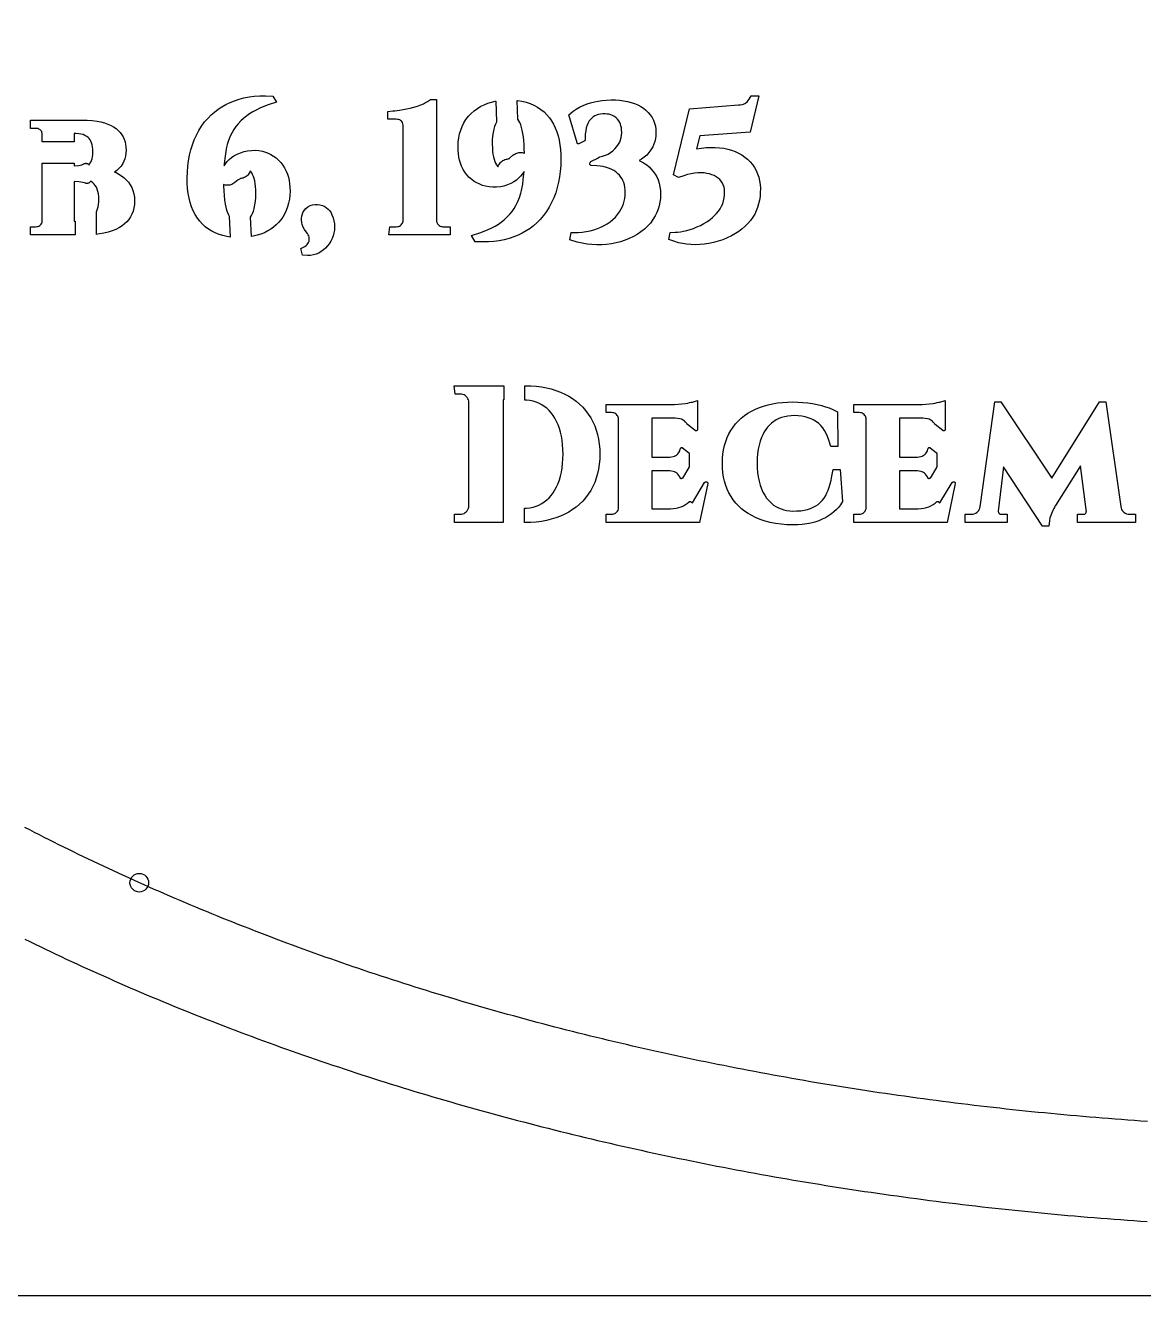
# Model space of a CAD drawing. Header units: inches. Extents: x 0 to 18, y 0 to 10.
# Drawn here: x 3.903 to 8.108, y 0 to 4.775 of the extents above; entities that cross this region are included whole.
import ezdxf

# ---------------------------------------------------------------- set-up
doc = ezdxf.new("R2010")
doc.units = ezdxf.units.IN
doc.header["$MEASUREMENT"] = 0
for name, color, linetype in [('CUT_INSIDE', 1, 'Continuous'), ('CUT_OUTSIDE', 5, 'Continuous'), ('ENGRAVE_BORDER', 3, 'Continuous'), ('REFERENCE_SHEET', 8, 'Continuous')]:
    doc.layers.add(name, color=color, linetype=linetype)

msp = doc.modelspace()

# ---------------------------------------------------------------- linework, layer by layer
at = {"layer": 'CUT_INSIDE'}
for points in [[(4.6625, 4.2629), (4.67, 4.2706), (4.6784, 4.2776), (4.6875, 4.2839), (4.6995, 4.2905), (4.7121, 4.2959), (4.7253, 4.3002), (4.739, 4.3032), (4.753, 4.3048), (4.767, 4.3051), (4.781, 4.3039), (4.7947, 4.3013), (4.8057, 4.2981), (4.8162, 4.294), (4.8265, 4.289), (4.8363, 4.2831), (4.8459, 4.2763), (4.855, 4.2684), (4.8634, 4.2594), (4.871, 4.2495), (4.8779, 4.2386), (4.884, 4.2267), (4.8884, 4.2159), (4.892, 4.2043), (4.8948, 4.192), (4.8968, 4.1791), (4.8979, 4.1654), (4.8983, 4.151), (4.8977, 4.1359), (4.896, 4.121), (4.8931, 4.1065), (4.8891, 4.0924), (4.8839, 4.0787), (4.8776, 4.0654), (4.8711, 4.0543), (4.8638, 4.0439), (4.8556, 4.0341), (4.8466, 4.025), (4.8367, 4.0166), (4.826, 4.0089), (4.8144, 4.0018), (4.802, 3.9954), (4.7887, 3.99), (4.7746, 3.9856), (4.7598, 3.982), (4.7531, 3.9809), (4.7495, 4.0537), (4.7537, 4.0602), (4.7576, 4.0681), (4.7609, 4.0769), (4.7636, 4.0867), (4.7663, 4.1), (4.7682, 4.1139), (4.7694, 4.1282), (4.7697, 4.143), (4.7695, 4.1566), (4.7687, 4.1691), (4.7674, 4.1803), (4.7657, 4.1904), (4.7634, 4.1993), (4.7608, 4.2072), (4.7578, 4.2141), (4.7546, 4.22), (4.7511, 4.2249), (4.7488, 4.2273), (4.7485, 4.2262), (4.7468, 4.2223), (4.7448, 4.2187), (4.7425, 4.2153), (4.7398, 4.2121), (4.7368, 4.2092), (4.7336, 4.2067), (4.7301, 4.2044), (4.7264, 4.2025), (4.7226, 4.2009), (4.7186, 4.1998), (4.7145, 4.199), (4.7115, 4.1986), (4.7104, 4.1983), (4.708, 4.1972), (4.7054, 4.1958), (4.7036, 4.1946), (4.6905, 4.1836), (4.6871, 4.181), (4.6834, 4.1787), (4.6796, 4.1769), (4.6756, 4.1754), (4.6714, 4.1744), (4.6672, 4.1738), (4.6629, 4.1736), (4.6587, 4.1738), (4.6545, 4.1745), (4.6503, 4.1756), (4.6486, 4.1762), (4.6487, 4.172), (4.6495, 4.1527), (4.6507, 4.1347), (4.6525, 4.118), (4.6547, 4.1025), (4.657, 4.0909), (4.6597, 4.0803), (4.6629, 4.0709), (4.6664, 4.0625), (4.6692, 4.0573), (4.6731, 3.9791), (4.6612, 3.9809), (4.6459, 3.9843), (4.6313, 3.9888), (4.6174, 3.9944), (4.6041, 4.0011), (4.5915, 4.0088), (4.5798, 4.0177), (4.569, 4.0276), (4.559, 4.0385), (4.55, 4.0505), (4.5418, 4.0635), (4.5346, 4.0774), (4.5283, 4.0924), (4.523, 4.1083), (4.5188, 4.1251), (4.5155, 4.1428), (4.5133, 4.1614), (4.512, 4.181), (4.5117, 4.2014), (4.5123, 4.2234), (4.5139, 4.2449), (4.5165, 4.2659), (4.5203, 4.2864), (4.5251, 4.3063), (4.531, 4.3257), (4.5381, 4.3445), (4.5462, 4.3625), (4.5555, 4.3796), (4.5658, 4.396), (4.5773, 4.4115), (4.5899, 4.4261), (4.6017, 4.4379), (4.6143, 4.449), (4.6277, 4.4591), (4.6419, 4.4684), (4.6569, 4.4769), (4.6727, 4.4845), (4.6893, 4.4913), (4.7068, 4.4972), (4.725, 4.5019), (4.7441, 4.5056), (4.7639, 4.5081), (4.7845, 4.5096), (4.8058, 4.51), (4.8343, 4.5092), (4.8476, 4.4859), (4.8164, 4.4755), (4.8003, 4.4695), (4.7853, 4.4631), (4.7713, 4.4564), (4.7584, 4.4494), (4.7465, 4.4421), (4.7357, 4.4345), (4.724, 4.4251), (4.7133, 4.4153), (4.7037, 4.4052), (4.695, 4.3946), (4.6873, 4.3836), (4.6806, 4.3722), (4.6735, 4.3577), (4.6674, 4.3425), (4.6623, 4.3265), (4.6598, 4.3164), (4.6582, 4.3098), (4.6551, 4.2922), (4.6527, 4.2737), (4.6508, 4.2545), (4.6503, 4.2461), (4.6557, 4.2545)], [(5.5005, 3.987), (5.2702, 3.987), (5.2732, 4.0178), (5.2979, 4.0178), (5.3026, 4.0181), (5.3064, 4.019), (5.3099, 4.0204), (5.3132, 4.0224), (5.3163, 4.0252), (5.3191, 4.0283), (5.3211, 4.0316), (5.3225, 4.0349), (5.3234, 4.0385), (5.3237, 4.0429), (5.3237, 4.3918), (5.3233, 4.3993), (5.3223, 4.4051), (5.3209, 4.4096), (5.3191, 4.4128), (5.317, 4.4152), (5.3142, 4.4173), (5.3108, 4.419), (5.3068, 4.4204), (5.302, 4.4212), (5.296, 4.4216), (5.2667, 4.4216), (5.2667, 4.4511), (5.2845, 4.453), (5.2923, 4.454), (5.3009, 4.455), (5.3102, 4.4563), (5.3232, 4.4583), (5.3365, 4.4609), (5.3502, 4.4639), (5.3639, 4.4675), (5.3773, 4.4716), (5.3904, 4.4763), (5.3997, 4.4802), (5.4082, 4.4843), (5.4159, 4.4888), (5.4264, 4.4958), (5.4489, 4.4958), (5.4489, 4.0422), (5.4492, 4.0379), (5.4501, 4.0344), (5.4515, 4.0312), (5.4535, 4.0281), (5.4563, 4.0251), (5.4596, 4.0224), (5.463, 4.0204), (5.4665, 4.019), (5.4702, 4.0181), (5.4746, 4.0178), (5.5005, 4.0178)], [(5.6121, 3.9949), (5.6282, 4.0008), (5.6432, 4.007), (5.6571, 4.0136), (5.6701, 4.0205), (5.6819, 4.0278), (5.6928, 4.0354), (5.7044, 4.0448), (5.7151, 4.0546), (5.7247, 4.0648), (5.7334, 4.0754), (5.7411, 4.0865), (5.7478, 4.098), (5.7549, 4.1126), (5.761, 4.1279), (5.7661, 4.1438), (5.7687, 4.1544), (5.7702, 4.1604), (5.7733, 4.1777), (5.7757, 4.1959), (5.7776, 4.2149), (5.7783, 4.2254), (5.7725, 4.2165), (5.7656, 4.2079), (5.758, 4.2001), (5.7497, 4.193), (5.7406, 4.1867), (5.7288, 4.1801), (5.7162, 4.1747), (5.703, 4.1706), (5.6893, 4.1677), (5.6752, 4.1662), (5.6612, 4.1661), (5.6472, 4.1673), (5.6334, 4.17), (5.6223, 4.1731), (5.6116, 4.1773), (5.6012, 4.1823), (5.5912, 4.1883), (5.5815, 4.1953), (5.5723, 4.2034), (5.5638, 4.2124), (5.5563, 4.2225), (5.5495, 4.2335), (5.5437, 4.2454), (5.5395, 4.2562), (5.5361, 4.2676), (5.5334, 4.2797), (5.5316, 4.2923), (5.5305, 4.3056), (5.5301, 4.3196), (5.5309, 4.3359), (5.5329, 4.3515), (5.536, 4.3666), (5.5403, 4.3812), (5.5457, 4.3951), (5.5523, 4.4085), (5.5601, 4.4212), (5.5691, 4.4329), (5.5792, 4.4438), (5.5905, 4.4537), (5.6028, 4.4626), (5.6162, 4.4706), (5.6286, 4.4766), (5.6418, 4.4818), (5.6556, 4.486), (5.6701, 4.4892), (5.6722, 4.4896), (5.6752, 4.4117), (5.6747, 4.4109), (5.6708, 4.4032), (5.6675, 4.3945), (5.6648, 4.3849), (5.6621, 4.3717), (5.6602, 4.3578), (5.6591, 4.3434), (5.6587, 4.3284), (5.6592, 4.3149), (5.6601, 4.3023), (5.6616, 4.2909), (5.6634, 4.2806), (5.6657, 4.2716), (5.6683, 4.2636), (5.6713, 4.2566), (5.6746, 4.2506), (5.6781, 4.2457), (5.6803, 4.2433), (5.6808, 4.2449), (5.6824, 4.2487), (5.6844, 4.2523), (5.6868, 4.2558), (5.6895, 4.2589), (5.6924, 4.2619), (5.6957, 4.2645), (5.6992, 4.2667), (5.7028, 4.2686), (5.7067, 4.2702), (5.7107, 4.2714), (5.7148, 4.2722), (5.7179, 4.2726), (5.7193, 4.273), (5.7215, 4.2739), (5.7233, 4.2749), (5.7243, 4.2756), (5.7364, 4.2862), (5.7396, 4.2888), (5.7432, 4.2911), (5.7469, 4.2931), (5.7508, 4.2946), (5.7548, 4.2958), (5.7589, 4.2965), (5.7631, 4.2969), (5.7673, 4.2968), (5.7715, 4.2963), (5.7756, 4.2955), (5.7795, 4.2942), (5.7798, 4.2941), (5.7793, 4.3108), (5.7785, 4.3268), (5.7773, 4.3418), (5.7758, 4.3558), (5.774, 4.3688), (5.7718, 4.3807), (5.7692, 4.3913), (5.7661, 4.4008), (5.7627, 4.409), (5.7588, 4.4161), (5.7548, 4.4218), (5.7521, 4.4922), (5.7534, 4.4921), (5.77, 4.4895), (5.786, 4.4857), (5.8011, 4.4808), (5.8155, 4.4747), (5.8291, 4.4673), (5.8418, 4.4588), (5.8537, 4.4492), (5.8646, 4.4383), (5.8738, 4.4274), (5.8821, 4.4155), (5.8895, 4.4028), (5.8959, 4.3891), (5.9015, 4.3745), (5.9062, 4.3591), (5.91, 4.3429), (5.9129, 4.3258), (5.915, 4.3078), (5.9163, 4.2889), (5.9167, 4.2692), (5.9162, 4.2474), (5.9146, 4.226), (5.9119, 4.2052), (5.9081, 4.1848), (5.9033, 4.1649), (5.8974, 4.1455), (5.8904, 4.1268), (5.8822, 4.1088), (5.873, 4.0916), (5.8626, 4.0752), (5.8511, 4.0596), (5.8385, 4.0449), (5.8268, 4.0329), (5.8142, 4.0218), (5.8008, 4.0116), (5.7867, 4.0022), (5.7717, 3.9937), (5.756, 3.9861), (5.7395, 3.9793), (5.7221, 3.9734), (5.7038, 3.9687), (5.6848, 3.965), (5.6649, 3.9624), (5.6443, 3.961), (5.6228, 3.9606), (5.5941, 3.9614), (5.5807, 3.9848)], [(6.1529, 4.4914), (6.1673, 4.4887), (6.181, 4.4852), (6.1939, 4.4807), (6.2059, 4.4755), (6.2171, 4.4696), (6.2275, 4.463), (6.2369, 4.4555), (6.2455, 4.4474), (6.2531, 4.4385), (6.2596, 4.4288), (6.265, 4.4185), (6.2692, 4.4076), (6.2722, 4.3962), (6.274, 4.3842), (6.2745, 4.3718), (6.2741, 4.3601), (6.2726, 4.3489), (6.2702, 4.3382), (6.2668, 4.3279), (6.2623, 4.3181), (6.2558, 4.3069), (6.2483, 4.2966), (6.2397, 4.2874), (6.2302, 4.2791), (6.22, 4.272), (6.2108, 4.2669), (6.2164, 4.2644), (6.2282, 4.2578), (6.2398, 4.2501), (6.2487, 4.2429), (6.257, 4.2348), (6.2645, 4.2258), (6.2713, 4.216), (6.2773, 4.2054), (6.2825, 4.1938), (6.2865, 4.1812), (6.2893, 4.1679), (6.291, 4.1538), (6.2915, 4.1389), (6.291, 4.1244), (6.2893, 4.1103), (6.2866, 4.0966), (6.2827, 4.0834), (6.2778, 4.0707), (6.2717, 4.0584), (6.2633, 4.0446), (6.2537, 4.0316), (6.2429, 4.0195), (6.231, 4.0084), (6.218, 3.9981), (6.2041, 3.9888), (6.1896, 3.9805), (6.1743, 3.9732), (6.1583, 3.9668), (6.1416, 3.9613), (6.1245, 3.9569), (6.107, 3.9535), (6.0891, 3.9512), (6.071, 3.9499), (6.0525, 3.9497), (6.0339, 3.9505), (6.0154, 3.9526), (5.997, 3.9559), (5.9787, 3.9603), (5.9506, 3.969), (5.9559, 3.9959), (5.9817, 3.9963), (5.997, 3.9974), (6.0119, 3.9994), (6.0265, 4.0023), (6.0408, 4.0061), (6.0545, 4.0107), (6.0675, 4.0161), (6.0799, 4.0223), (6.0915, 4.0291), (6.1025, 4.0368), (6.1127, 4.0451), (6.1219, 4.054), (6.1301, 4.0636), (6.1375, 4.0738), (6.144, 4.0848), (6.1485, 4.0942), (6.1522, 4.104), (6.1551, 4.114), (6.1572, 4.1244), (6.1584, 4.1352), (6.1589, 4.1464), (6.1585, 4.1568), (6.1575, 4.1666), (6.1557, 4.1756), (6.1534, 4.1838), (6.1504, 4.1914), (6.1468, 4.1983), (6.1426, 4.2047), (6.1368, 4.2117), (6.1304, 4.218), (6.1235, 4.2237), (6.1161, 4.2288), (6.108, 4.2332), (6.0993, 4.237), (6.0881, 4.2408), (6.0765, 4.2439), (6.0646, 4.246), (6.0524, 4.2473), (6.0312, 4.248), (6.0307, 4.2481), (6.0302, 4.2482), (6.0297, 4.2483), (6.0293, 4.2485), (6.0289, 4.2487), (6.0285, 4.2489), (6.0281, 4.2492), (6.0277, 4.2496), (6.0274, 4.2499), (6.0271, 4.2503), (6.0269, 4.2507), (6.0267, 4.2512), (6.0265, 4.2516), (6.0264, 4.2521), (6.0264, 4.2526), (6.0263, 4.253), (6.0264, 4.2535), (6.0264, 4.254), (6.0275, 4.2592), (6.0276, 4.2597), (6.0278, 4.2601), (6.028, 4.2606), (6.0283, 4.261), (6.0286, 4.2614), (6.0289, 4.2618), (6.0293, 4.2621), (6.0297, 4.2624), (6.0301, 4.2627), (6.0587, 4.2769), (6.0587, 4.2769), (6.0587, 4.277), (6.0589, 4.2775), (6.0591, 4.2779), (6.0594, 4.2783), (6.0597, 4.2786), (6.0601, 4.279), (6.0605, 4.2793), (6.0609, 4.2795), (6.0613, 4.2798), (6.0618, 4.2799), (6.0622, 4.2801), (6.0627, 4.2802), (6.0634, 4.2802), (6.0739, 4.2827), (6.0842, 4.2863), (6.0943, 4.2911), (6.1038, 4.2967), (6.1125, 4.3032), (6.1204, 4.3106), (6.1275, 4.3188), (6.1338, 4.3279), (6.1382, 4.3358), (6.1415, 4.344), (6.1439, 4.3526), (6.1454, 4.3617), (6.1458, 4.3713), (6.1453, 4.3817), (6.1445, 4.3898), (6.143, 4.3971), (6.141, 4.4037), (6.1383, 4.4098), (6.1351, 4.4153), (6.1302, 4.4217), (6.1246, 4.4272), (6.1182, 4.432), (6.111, 4.4359), (6.1049, 4.4384), (6.0983, 4.4403), (6.0911, 4.4415), (6.0834, 4.4421), (6.0751, 4.4419), (6.0661, 4.4411), (6.058, 4.4395), (6.0507, 4.4373), (6.0441, 4.4344), (6.0382, 4.4308), (6.0328, 4.4265), (6.028, 4.4215), (6.0237, 4.4158), (6.0193, 4.4081), (6.0156, 4.3993), (6.0125, 4.3893), (6.0102, 4.3783), (6.0086, 4.366), (6.0077, 4.3526), (6.0077, 4.344), (6.0077, 4.3435), (6.0076, 4.343), (6.0075, 4.3425), (6.0073, 4.342), (6.0071, 4.3416), (6.0068, 4.3411), (6.0065, 4.3407), (6.0062, 4.3404), (6.0058, 4.34), (6.0054, 4.3397), (6.0049, 4.3395), (5.9849, 4.3295), (5.9845, 4.3293), (5.984, 4.3292), (5.9836, 4.3291), (5.9831, 4.329), (5.9826, 4.329), (5.9821, 4.329), (5.9816, 4.3291), (5.9812, 4.3292), (5.9807, 4.3294), (5.9803, 4.3296), (5.9799, 4.3299), (5.9795, 4.3302), (5.9791, 4.3305), (5.9788, 4.3309), (5.9785, 4.3313), (5.9783, 4.3317), (5.9781, 4.3321), (5.9779, 4.3326), (5.9473, 4.4385), (5.9633, 4.4517), (5.9748, 4.4596), (5.9873, 4.4668), (6.0009, 4.4734), (6.0156, 4.4794), (6.0288, 4.4839), (6.0428, 4.4875), (6.0575, 4.4904), (6.0728, 4.4925), (6.0888, 4.4938), (6.1055, 4.4945), (6.122, 4.4943), (6.1378, 4.4933)], [(6.427, 4.3102), (6.4452, 4.3132), (6.4632, 4.3152), (6.4807, 4.3162), (6.4976, 4.316), (6.514, 4.3148), (6.5297, 4.3126), (6.5446, 4.3094), (6.5589, 4.3054), (6.5725, 4.3004), (6.5853, 4.2944), (6.5975, 4.2876), (6.6087, 4.2798), (6.6191, 4.2713), (6.6285, 4.2619), (6.637, 4.2518), (6.6445, 4.2408), (6.6511, 4.2291), (6.6566, 4.2167), (6.6609, 4.2037), (6.6641, 4.1902), (6.6661, 4.1761), (6.6671, 4.1615), (6.6669, 4.1465), (6.6658, 4.1317), (6.6638, 4.1173), (6.6607, 4.1035), (6.6567, 4.0903), (6.6517, 4.0776), (6.6457, 4.0656), (6.6388, 4.0541), (6.6299, 4.0418), (6.6202, 4.0303), (6.6097, 4.0195), (6.5985, 4.0096), (6.5866, 4.0004), (6.5739, 3.9921), (6.5582, 3.9833), (6.5421, 3.9755), (6.5255, 3.9688), (6.5084, 3.9631), (6.491, 3.9585), (6.4734, 3.9549), (6.4561, 3.9523), (6.439, 3.9507), (6.4221, 3.9502), (6.4054, 3.9507), (6.3891, 3.9521), (6.3737, 3.9545), (6.3589, 3.9577), (6.3449, 3.9618), (6.3227, 3.9704), (6.328, 3.9967), (6.3464, 3.9968), (6.3557, 3.9974), (6.3662, 3.9988), (6.3779, 4.0009), (6.3901, 4.0037), (6.4026, 4.0073), (6.4155, 4.0117), (6.4285, 4.0168), (6.4415, 4.0227), (6.454, 4.0294), (6.4662, 4.0368), (6.478, 4.045), (6.4868, 4.052), (6.495, 4.0594), (6.5025, 4.0675), (6.5094, 4.0761), (6.5157, 4.0852), (6.5211, 4.0946), (6.5254, 4.1045), (6.5287, 4.1149), (6.531, 4.126), (6.5323, 4.1377), (6.5326, 4.1483), (6.532, 4.158), (6.5304, 4.1668), (6.5278, 4.1748), (6.5244, 4.1821), (6.52, 4.1888), (6.5146, 4.1949), (6.5083, 4.2006), (6.5013, 4.2055), (6.4937, 4.2098), (6.4852, 4.2134), (6.476, 4.2163), (6.466, 4.2185), (6.4552, 4.2199), (6.4438, 4.2206), (6.432, 4.2202), (6.4196, 4.219), (6.4068, 4.2168), (6.3934, 4.2136), (6.3796, 4.2095), (6.3598, 4.2025), (6.341, 4.2129), (6.4001, 4.4611), (6.5849, 4.4761), (6.5928, 4.4765), (6.599, 4.4774), (6.6043, 4.4789), (6.6086, 4.4808), (6.6124, 4.4832), (6.617, 4.4873), (6.6213, 4.492), (6.6251, 4.4974), (6.6323, 4.5101), (6.6612, 4.5101), (6.6293, 4.3734), (6.4396, 4.3591)], [(3.9414, 4.0178), (3.9464, 4.0181), (3.9504, 4.019), (3.954, 4.0204), (3.9572, 4.0223), (3.9601, 4.0248), (3.9626, 4.0278), (3.9645, 4.0307), (3.9657, 4.0339), (3.9663, 4.0373), (3.9665, 4.042), (3.9665, 4.2565), (4.0869, 4.2565), (4.0869, 4.2473), (4.1023, 4.248), (4.109, 4.2491), (4.1152, 4.2507), (4.1204, 4.2528), (4.1228, 4.2542), (4.1242, 4.2549), (4.1256, 4.2555), (4.1271, 4.2559), (4.1286, 4.2561), (4.1301, 4.2563), (4.1316, 4.2562), (4.1331, 4.256), (4.1346, 4.2557), (4.1361, 4.2552), (4.1375, 4.2546), (4.1388, 4.2538), (4.14, 4.253), (4.1412, 4.2519), (4.1422, 4.2508), (4.1423, 4.2506), (4.1427, 4.251), (4.146, 4.2555), (4.149, 4.2608), (4.1516, 4.2667), (4.1537, 4.2734), (4.1553, 4.2808), (4.1563, 4.2892), (4.1566, 4.2985), (4.1563, 4.3086), (4.1554, 4.3178), (4.1539, 4.326), (4.1519, 4.3333), (4.1495, 4.3395), (4.1466, 4.3447), (4.1434, 4.3491), (4.1397, 4.3528), (4.1336, 4.3574), (4.1271, 4.3611), (4.1199, 4.364), (4.1122, 4.3662), (4.1037, 4.3675), (4.0943, 4.3679), (4.0869, 4.3679), (4.0869, 4.3365), (3.9665, 4.3365), (3.9665, 4.3635), (3.9663, 4.3686), (3.9656, 4.3724), (3.9644, 4.3756), (3.9627, 4.3784), (3.9604, 4.381), (3.9575, 4.3833), (3.9543, 4.3851), (3.9507, 4.3865), (3.9465, 4.3873), (3.9414, 4.3876), (3.9224, 4.3876), (3.9224, 4.4184), (4.1172, 4.4184), (4.1353, 4.4179), (4.1538, 4.4165), (4.1725, 4.4142), (4.1865, 4.4116), (4.2001, 4.4081), (4.2131, 4.4036), (4.2255, 4.3982), (4.2351, 4.3929), (4.244, 4.3868), (4.2522, 4.3799), (4.2595, 4.3722), (4.2661, 4.3636), (4.271, 4.3555), (4.275, 4.3466), (4.278, 4.3372), (4.2801, 4.3271), (4.2814, 4.3164), (4.2818, 4.3052), (4.2813, 4.2941), (4.2798, 4.2835), (4.2774, 4.2734), (4.2738, 4.2639), (4.2693, 4.255), (4.2627, 4.2452), (4.2551, 4.2364), (4.2466, 4.2287), (4.2388, 4.2233), (4.2439, 4.2213), (4.2547, 4.2159), (4.2648, 4.2094), (4.2741, 4.2022), (4.2826, 4.1941), (4.2903, 4.1852), (4.2973, 4.1755), (4.3032, 4.1648), (4.3078, 4.1534), (4.3111, 4.1412), (4.3131, 4.1285), (4.3137, 4.1151), (4.3131, 4.1016), (4.3113, 4.0888), (4.3083, 4.0768), (4.304, 4.0654), (4.2984, 4.0549), (4.2918, 4.0453), (4.2844, 4.0366), (4.2761, 4.0285), (4.2669, 4.0213), (4.2568, 4.0148), (4.2435, 4.0078), (4.2294, 4.0019), (4.2143, 3.9971), (4.1985, 3.9933), (4.1822, 3.9906), (4.1702, 3.9891), (4.1702, 4.0739), (4.1722, 4.0778), (4.1748, 4.0847), (4.1769, 4.0926), (4.1784, 4.1013), (4.1794, 4.1108), (4.1797, 4.1212), (4.1793, 4.1318), (4.1781, 4.1415), (4.1761, 4.1504), (4.1734, 4.1586), (4.17, 4.1659), (4.1661, 4.1725), (4.1616, 4.1782), (4.1566, 4.1831), (4.1509, 4.1875), (4.1483, 4.1892), (4.1478, 4.1882), (4.147, 4.187), (4.146, 4.1858), (4.145, 4.1847), (4.1438, 4.1837), (4.1426, 4.1828), (4.1412, 4.1821), (4.1398, 4.1815), (4.1384, 4.181), (4.1369, 4.1807), (4.1354, 4.1806), (4.1338, 4.1806), (4.1323, 4.1807), (4.1308, 4.181), (4.1294, 4.1815), (4.1259, 4.1827), (4.1191, 4.1845), (4.1117, 4.1859), (4.1037, 4.1867), (4.0869, 4.1872), (4.0869, 4.0382), (4.0902, 4.0382), (4.0902, 3.987), (3.9224, 3.987), (3.9224, 4.0178)], [(4.9581, 4.0866), (4.9656, 4.0926), (4.9739, 4.0972), (4.9829, 4.1002), (4.9923, 4.1017), (5.0017, 4.1016), (5.011, 4.1002), (5.0201, 4.0975), (5.029, 4.0935), (5.0361, 4.0891), (5.0424, 4.0837), (5.0479, 4.0774), (5.0525, 4.0704), (5.0561, 4.0628), (5.0605, 4.0516), (5.0637, 4.0401), (5.0656, 4.0285), (5.0662, 4.0169), (5.0655, 4.0054), (5.0636, 3.9943), (5.0608, 3.9836), (5.0569, 3.9733), (5.052, 3.9634), (5.0461, 3.9541), (5.0395, 3.9454), (5.0322, 3.9376), (5.0242, 3.9306), (5.0156, 3.9244), (5.0064, 3.919), (4.9965, 3.9147), (4.9861, 3.9116), (4.9754, 3.9099), (4.9644, 3.9095), (4.9454, 3.911), (4.9385, 3.9362), (4.9538, 3.9436), (4.9586, 3.9468), (4.9626, 3.9504), (4.9659, 3.9545), (4.9684, 3.9589), (4.97, 3.9636), (4.9709, 3.9687), (4.9709, 3.9744), (4.9703, 3.9788), (4.9689, 3.9832), (4.9667, 3.9879), (4.9636, 3.9927), (4.9588, 3.9985), (4.9528, 4.0069), (4.9479, 4.0163), (4.9443, 4.0261), (4.9425, 4.034), (4.9416, 4.0419), (4.9416, 4.0499), (4.9426, 4.0579), (4.9447, 4.066), (4.948, 4.0735), (4.9525, 4.0805)], [(5.5171, 2.937), (5.5378, 2.937), (5.5435, 2.9374), (5.5482, 2.9385), (5.5526, 2.9404), (5.5568, 2.943), (5.5609, 2.9465), (5.5644, 2.9505), (5.5671, 2.9548), (5.5691, 2.9593), (5.5704, 2.9642), (5.571, 2.9698), (5.571, 3.3564), (5.5706, 3.3621), (5.5694, 3.3668), (5.5676, 3.3712), (5.5649, 3.3754), (5.5613, 3.3794), (5.5571, 3.383), (5.5528, 3.3856), (5.5483, 3.3875), (5.5435, 3.3886), (5.5378, 3.389), (5.5377, 3.389), (5.5363, 3.389), (5.534, 3.389), (5.5317, 3.389), (5.5303, 3.389), (5.5189, 3.389), (5.5158, 3.42), (5.7019, 3.42), (5.7019, 3.3666), (5.7, 3.3666), (5.7, 2.9594), (5.7001, 2.9594), (5.7001, 2.906), (5.5171, 2.906)], [(5.7833, 3.42), (5.8041, 3.4195), (5.8243, 3.4181), (5.8438, 3.4157), (5.8626, 3.4123), (5.8808, 3.408), (5.8984, 3.4026), (5.9152, 3.3963), (5.9313, 3.389), (5.9466, 3.3808), (5.9611, 3.3717), (5.9747, 3.3618), (5.9874, 3.3511), (5.9992, 3.3395), (6.0101, 3.327), (6.02, 3.3137), (6.0291, 3.2997), (6.0371, 3.2848), (6.0441, 3.2693), (6.05, 3.2531), (6.0548, 3.2363), (6.0585, 3.2189), (6.0612, 3.2009), (6.0628, 3.1823), (6.0633, 3.163), (6.0628, 3.1437), (6.0612, 3.1251), (6.0585, 3.1071), (6.0548, 3.0897), (6.05, 3.0729), (6.0441, 3.0567), (6.0371, 3.0412), (6.0291, 3.0263), (6.02, 3.0123), (6.0101, 2.999), (5.9992, 2.9865), (5.9874, 2.9749), (5.9747, 2.9642), (5.9611, 2.9543), (5.9466, 2.9452), (5.9313, 2.937), (5.9152, 2.9297), (5.8984, 2.9234), (5.8808, 2.918), (5.8626, 2.9137), (5.8438, 2.9103), (5.8243, 2.9079), (5.8041, 2.9065), (5.7833, 2.906), (5.7801, 2.906), (5.7801, 2.9596), (5.788, 2.9599), (5.8005, 2.9614), (5.8125, 2.9639), (5.8238, 2.9673), (5.8346, 2.9717), (5.8448, 2.9771), (5.8546, 2.9834), (5.8638, 2.9907), (5.8724, 2.9988), (5.8804, 3.0078), (5.8878, 3.0177), (5.8946, 3.0284), (5.9009, 3.0401), (5.9065, 3.0527), (5.9114, 3.0661), (5.9156, 3.0803), (5.919, 3.0953), (5.9217, 3.111), (5.9236, 3.1276), (5.9248, 3.1449), (5.9252, 3.163), (5.9248, 3.1811), (5.9236, 3.1984), (5.9217, 3.215), (5.919, 3.2307), (5.9156, 3.2457), (5.9114, 3.2599), (5.9065, 3.2733), (5.9009, 3.2859), (5.8946, 3.2976), (5.8878, 3.3083), (5.8804, 3.3182), (5.8724, 3.3272), (5.8638, 3.3353), (5.8546, 3.3426), (5.8448, 3.3489), (5.8346, 3.3543), (5.8238, 3.3587), (5.8125, 3.3621), (5.8005, 3.3646), (5.788, 3.3661), (5.7819, 3.3663), (5.7819, 3.42)], [(6.1162, 2.9382), (6.1196, 2.9396), (6.1229, 2.9416), (6.126, 2.9443), (6.1294, 2.9484), (6.1318, 2.9527), (6.1334, 2.9574), (6.1341, 2.9629), (6.1341, 3.2932), (6.1336, 3.2979), (6.1325, 3.302), (6.131, 3.3055), (6.1289, 3.3088), (6.1262, 3.3119), (6.123, 3.3145), (6.1198, 3.3164), (6.1163, 3.3178), (6.1125, 3.3187), (6.1079, 3.319), (6.1074, 3.319), (6.1058, 3.319), (6.1034, 3.319), (6.1011, 3.319), (6.0997, 3.319), (6.0872, 3.319), (6.0872, 3.35), (6.3447, 3.35), (6.3579, 3.3504), (6.3715, 3.3516), (6.3857, 3.3537), (6.3938, 3.3551), (6.4009, 3.3565), (6.4067, 3.3578), (6.4113, 3.3589), (6.4304, 3.3646), (6.4304, 3.2553), (6.4304, 3.2548), (6.4303, 3.2543), (6.4302, 3.2538), (6.43, 3.2534), (6.4298, 3.2529), (6.4296, 3.2525), (6.4293, 3.2521), (6.429, 3.2517), (6.4286, 3.2514), (6.4282, 3.2511), (6.4278, 3.2509), (6.4274, 3.2507), (6.4269, 3.2505), (6.4264, 3.2504), (6.4259, 3.2503), (6.4255, 3.2503), (6.425, 3.2503), (6.4245, 3.2503), (6.424, 3.2504), (6.4236, 3.2506), (6.4231, 3.2508), (6.4227, 3.251), (6.4223, 3.2513), (6.3931, 3.2744), (6.3927, 3.2747), (6.3924, 3.275), (6.3921, 3.2754), (6.3919, 3.2757), (6.3901, 3.2787), (6.3862, 3.2835), (6.3817, 3.2877), (6.3765, 3.2911), (6.3706, 3.2939), (6.3638, 3.296), (6.3561, 3.2974), (6.3473, 3.298), (6.2589, 3.298), (6.2589, 3.1519), (6.3262, 3.1519), (6.3329, 3.1525), (6.3387, 3.1536), (6.344, 3.1554), (6.3486, 3.1578), (6.3528, 3.1608), (6.3566, 3.1644), (6.3607, 3.1696), (6.3638, 3.1752), (6.366, 3.1812), (6.3666, 3.1841), (6.3668, 3.1846), (6.3669, 3.1851), (6.3671, 3.1855), (6.3674, 3.1859), (6.3677, 3.1863), (6.368, 3.1867), (6.3683, 3.187), (6.3687, 3.1873), (6.3692, 3.1875), (6.3696, 3.1877), (6.37, 3.1879), (6.3705, 3.188), (6.371, 3.1881), (6.3715, 3.1881), (6.372, 3.1881), (6.3724, 3.188), (6.3729, 3.1879), (6.3734, 3.1878), (6.3738, 3.1876), (6.3742, 3.1873), (6.3746, 3.187), (6.397, 3.1694), (6.3974, 3.1691), (6.3977, 3.1687), (6.398, 3.1683), (6.3983, 3.1679), (6.3985, 3.1675), (6.3987, 3.167), (6.3988, 3.1665), (6.3989, 3.166), (6.3989, 3.1655), (6.3989, 3.1155), (6.3989, 3.115), (6.3988, 3.1146), (6.3987, 3.1141), (6.3986, 3.1137), (6.3984, 3.1133), (6.3982, 3.1129), (6.374, 3.0731), (6.3737, 3.0727), (6.3734, 3.0723), (6.3731, 3.0719), (6.3727, 3.0716), (6.3723, 3.0714), (6.3718, 3.0711), (6.3714, 3.071), (6.3709, 3.0708), (6.3705, 3.0707), (6.37, 3.0707), (6.3695, 3.0707), (6.369, 3.0707), (6.3685, 3.0708), (6.3681, 3.0709), (6.3676, 3.0711), (6.3672, 3.0714), (6.3668, 3.0716), (6.3664, 3.0719), (6.366, 3.0723), (6.3657, 3.0726), (6.3655, 3.073), (6.3652, 3.0735), (6.365, 3.0739), (6.3638, 3.0772), (6.3607, 3.0826), (6.3567, 3.0876), (6.3529, 3.0912), (6.3487, 3.0941), (6.344, 3.0964), (6.3388, 3.0982), (6.3329, 3.0994), (6.3262, 3.0999), (6.2589, 3.0999), (6.2589, 2.958), (6.3292, 2.958), (6.3402, 2.9585), (6.3504, 2.9598), (6.36, 2.962), (6.369, 2.965), (6.3775, 2.9689), (6.3856, 2.9736), (6.3933, 2.9792), (6.3988, 2.984), (6.3992, 2.9843), (6.3996, 2.9845), (6.4, 2.9847), (6.4005, 2.9849), (6.401, 2.9851), (6.4014, 2.9851), (6.4019, 2.9852), (6.4024, 2.9852), (6.4029, 2.9851), (6.4034, 2.985), (6.4038, 2.9849), (6.4043, 2.9847), (6.4047, 2.9845), (6.4113, 2.9804), (6.4575, 3.0564), (6.4578, 3.0568), (6.4581, 3.0572), (6.4585, 3.0576), (6.4589, 3.0579), (6.4593, 3.0582), (6.4597, 3.0584), (6.4602, 3.0586), (6.4607, 3.0587), (6.4612, 3.0588), (6.4617, 3.0588), (6.4641, 3.0588), (6.4646, 3.0588), (6.4651, 3.0587), (6.4655, 3.0586), (6.466, 3.0584), (6.4665, 3.0582), (6.4669, 3.058), (6.4673, 3.0577), (6.4676, 3.0573), (6.468, 3.057), (6.4683, 3.0566), (6.4685, 3.0561), (6.4687, 3.0557), (6.4689, 3.0552), (6.469, 3.0547), (6.4691, 3.0543), (6.4691, 3.0538), (6.4691, 3.0533), (6.469, 3.0528), (6.4387, 2.906), (6.0872, 2.906), (6.0872, 2.937), (6.1079, 2.937), (6.1125, 2.9373)], [(6.9676, 3.1057), (6.9764, 2.9848), (6.9681, 2.9722), (6.9609, 2.963), (6.9529, 2.9543), (6.944, 2.946), (6.9342, 2.9381), (6.9235, 2.9308), (6.9119, 2.9241), (6.8996, 2.918), (6.8864, 2.9126), (6.8724, 2.9079), (6.8574, 2.9039), (6.8416, 2.9008), (6.8249, 2.8986), (6.8074, 2.8973), (6.789, 2.8969), (6.7664, 2.8976), (6.7448, 2.8994), (6.7239, 2.9023), (6.7039, 2.9062), (6.6847, 2.9113), (6.6664, 2.9174), (6.649, 2.9246), (6.6345, 2.9318), (6.6209, 2.9397), (6.608, 2.9484), (6.596, 2.958), (6.5849, 2.9683), (6.5746, 2.9793), (6.5652, 2.9911), (6.5567, 3.0037), (6.5491, 3.017), (6.5425, 3.031), (6.5369, 3.0457), (6.5324, 3.061), (6.5289, 3.077), (6.5264, 3.0936), (6.5249, 3.1108), (6.5244, 3.1287), (6.5249, 3.1462), (6.5264, 3.1632), (6.5288, 3.1795), (6.5323, 3.1953), (6.5368, 3.2105), (6.5423, 3.225), (6.5488, 3.239), (6.5563, 3.2523), (6.5647, 3.2648), (6.5741, 3.2767), (6.5843, 3.2878), (6.5954, 3.2981), (6.6074, 3.3077), (6.6202, 3.3165), (6.6338, 3.3245), (6.6483, 3.3317), (6.6635, 3.3382), (6.6794, 3.3438), (6.696, 3.3485), (6.7133, 3.3523), (6.7313, 3.3553), (6.7499, 3.3574), (6.7691, 3.3587), (6.7891, 3.3591), (6.8083, 3.3587), (6.8271, 3.3576), (6.8453, 3.3557), (6.863, 3.3531), (6.8802, 3.3497), (6.8965, 3.3458), (6.9118, 3.3414), (6.926, 3.3366), (6.9392, 3.3313), (6.9578, 3.3225), (6.9587, 3.1916), (6.9321, 3.1916), (6.9249, 3.2153), (6.9199, 3.2288), (6.9143, 3.2411), (6.9082, 3.2521), (6.9016, 3.2619), (6.8945, 3.2704), (6.8869, 3.2778), (6.8788, 3.284), (6.8688, 3.2903), (6.8581, 3.2956), (6.8469, 3.3), (6.8351, 3.3034), (6.8227, 3.3058), (6.8097, 3.3073), (6.7961, 3.3078), (6.7827, 3.3073), (6.7701, 3.306), (6.7582, 3.3037), (6.7471, 3.3006), (6.7367, 3.2967), (6.727, 3.2918), (6.7179, 3.2861), (6.7094, 3.2796), (6.7015, 3.2724), (6.6942, 3.2644), (6.6875, 3.2557), (6.6815, 3.2463), (6.676, 3.236), (6.6711, 3.225), (6.6662, 3.2112), (6.6621, 3.1966), (6.6589, 3.1811), (6.6566, 3.1647), (6.6553, 3.1475), (6.6548, 3.1294), (6.6553, 3.1111), (6.6566, 3.0937), (6.6589, 3.0772), (6.6621, 3.0616), (6.6662, 3.0469), (6.6711, 3.0331), (6.6768, 3.0203), (6.6834, 3.0085), (6.6906, 2.9979), (6.6987, 2.9882), (6.7075, 2.9795), (6.7171, 2.9718), (6.7258, 2.9661), (6.735, 2.9612), (6.7448, 2.9571), (6.7551, 2.9538), (6.766, 2.9513), (6.7774, 2.9497), (6.7893, 2.9489), (6.8045, 2.9493), (6.8189, 2.9505), (6.8323, 2.9526), (6.8446, 2.9553), (6.8559, 2.9589), (6.8662, 2.9631), (6.8756, 2.9682), (6.8842, 2.9742), (6.8923, 2.9811), (6.8997, 2.989), (6.9065, 2.9979), (6.9127, 3.0079), (6.9176, 3.0174), (6.9221, 3.0279), (6.9263, 3.0394), (6.93, 3.0519), (6.9334, 3.0654), (6.9364, 3.0799), (6.9406, 3.1057)], [(7.0475, 2.9382), (7.0509, 2.9396), (7.0542, 2.9416), (7.0573, 2.9443), (7.0607, 2.9484), (7.0631, 2.9527), (7.0647, 2.9574), (7.0654, 2.9629), (7.0654, 3.2932), (7.0649, 3.2979), (7.0638, 3.302), (7.0623, 3.3055), (7.0602, 3.3088), (7.0575, 3.3119), (7.0543, 3.3145), (7.0511, 3.3164), (7.0476, 3.3178), (7.0438, 3.3187), (7.0392, 3.319), (7.0387, 3.319), (7.0371, 3.319), (7.0347, 3.319), (7.0324, 3.319), (7.031, 3.319), (7.0185, 3.319), (7.0185, 3.35), (7.276, 3.35), (7.2892, 3.3504), (7.3028, 3.3516), (7.317, 3.3537), (7.3251, 3.3551), (7.3322, 3.3565), (7.338, 3.3578), (7.3426, 3.3589), (7.3617, 3.3646), (7.3617, 3.2553), (7.3617, 3.2548), (7.3616, 3.2543), (7.3615, 3.2538), (7.3613, 3.2534), (7.3611, 3.2529), (7.3609, 3.2525), (7.3606, 3.2521), (7.3603, 3.2517), (7.3599, 3.2514), (7.3595, 3.2511), (7.3591, 3.2509), (7.3587, 3.2507), (7.3582, 3.2505), (7.3577, 3.2504), (7.3572, 3.2503), (7.3568, 3.2503), (7.3563, 3.2503), (7.3558, 3.2503), (7.3553, 3.2504), (7.3549, 3.2506), (7.3544, 3.2508), (7.354, 3.251), (7.3536, 3.2513), (7.3244, 3.2744), (7.324, 3.2747), (7.3237, 3.275), (7.3234, 3.2754), (7.3232, 3.2757), (7.3214, 3.2787), (7.3175, 3.2835), (7.313, 3.2877), (7.3078, 3.2911), (7.3019, 3.2939), (7.2951, 3.296), (7.2874, 3.2974), (7.2786, 3.298), (7.1902, 3.298), (7.1902, 3.1519), (7.2575, 3.1519), (7.2642, 3.1525), (7.27, 3.1536), (7.2753, 3.1554), (7.2799, 3.1578), (7.2841, 3.1608), (7.2879, 3.1644), (7.292, 3.1696), (7.2951, 3.1752), (7.2973, 3.1812), (7.2979, 3.1841), (7.2981, 3.1846), (7.2982, 3.1851), (7.2984, 3.1855), (7.2987, 3.1859), (7.299, 3.1863), (7.2993, 3.1867), (7.2996, 3.187), (7.3, 3.1873), (7.3005, 3.1875), (7.3009, 3.1877), (7.3013, 3.1879), (7.3018, 3.188), (7.3023, 3.1881), (7.3028, 3.1881), (7.3033, 3.1881), (7.3037, 3.188), (7.3042, 3.1879), (7.3047, 3.1878), (7.3051, 3.1876), (7.3055, 3.1873), (7.3059, 3.187), (7.3283, 3.1694), (7.3287, 3.1691), (7.329, 3.1687), (7.3293, 3.1683), (7.3296, 3.1679), (7.3298, 3.1675), (7.33, 3.167), (7.3301, 3.1665), (7.3302, 3.166), (7.3302, 3.1655), (7.3302, 3.1155), (7.3302, 3.115), (7.3301, 3.1146), (7.33, 3.1141), (7.3299, 3.1137), (7.3297, 3.1133), (7.3295, 3.1129), (7.3053, 3.0731), (7.305, 3.0727), (7.3047, 3.0723), (7.3044, 3.0719), (7.304, 3.0716), (7.3036, 3.0714), (7.3031, 3.0711), (7.3027, 3.071), (7.3022, 3.0708), (7.3018, 3.0707), (7.3013, 3.0707), (7.3008, 3.0707), (7.3003, 3.0707), (7.2998, 3.0708), (7.2994, 3.0709), (7.2989, 3.0711), (7.2985, 3.0714), (7.2981, 3.0716), (7.2977, 3.0719), (7.2973, 3.0723), (7.297, 3.0726), (7.2968, 3.073), (7.2965, 3.0735), (7.2963, 3.0739), (7.2951, 3.0772), (7.292, 3.0826), (7.288, 3.0876), (7.2842, 3.0912), (7.28, 3.0941), (7.2753, 3.0964), (7.2701, 3.0982), (7.2642, 3.0994), (7.2575, 3.0999), (7.1902, 3.0999), (7.1902, 2.958), (7.2605, 2.958), (7.2715, 2.9585), (7.2817, 2.9598), (7.2913, 2.962), (7.3003, 2.965), (7.3088, 2.9689), (7.3169, 2.9736), (7.3246, 2.9792), (7.3301, 2.984), (7.3305, 2.9843), (7.3309, 2.9845), (7.3313, 2.9847), (7.3318, 2.9849), (7.3323, 2.9851), (7.3327, 2.9851), (7.3332, 2.9852), (7.3337, 2.9852), (7.3342, 2.9851), (7.3347, 2.985), (7.3351, 2.9849), (7.3356, 2.9847), (7.336, 2.9845), (7.3426, 2.9804), (7.3888, 3.0564), (7.3891, 3.0568), (7.3894, 3.0572), (7.3898, 3.0576), (7.3902, 3.0579), (7.3906, 3.0582), (7.391, 3.0584), (7.3915, 3.0586), (7.392, 3.0587), (7.3925, 3.0588), (7.393, 3.0588), (7.3954, 3.0588), (7.3959, 3.0588), (7.3964, 3.0587), (7.3968, 3.0586), (7.3973, 3.0584), (7.3978, 3.0582), (7.3982, 3.058), (7.3986, 3.0577), (7.3989, 3.0573), (7.3993, 3.057), (7.3996, 3.0566), (7.3998, 3.0561), (7.4, 3.0557), (7.4002, 3.0552), (7.4003, 3.0547), (7.4004, 3.0543), (7.4004, 3.0538), (7.4004, 3.0533), (7.4003, 3.0528), (7.37, 2.906), (7.0185, 2.906), (7.0185, 2.937), (7.0392, 2.937), (7.0438, 2.9373)], [(7.4953, 2.9735), (7.5494, 3.3591), (7.5718, 3.3591), (7.7629, 3.0731), (7.9424, 3.3591), (7.9657, 3.3591), (8.0221, 2.9663), (8.0238, 2.9596), (8.0257, 2.9549), (8.0281, 2.9509), (8.0309, 2.9474), (8.0343, 2.9444), (8.0394, 2.9411), (8.0446, 2.9389), (8.0502, 2.9375), (8.0566, 2.937), (8.0779, 2.937), (8.0779, 2.906), (7.8593, 2.906), (7.8593, 2.937), (7.8807, 2.937), (7.885, 2.9373), (7.8876, 2.9379), (7.889, 2.9387), (7.8899, 2.9394), (7.8907, 2.9408), (7.8921, 2.944), (7.8929, 2.947), (7.8932, 2.9492), (7.8927, 2.9552), (7.8707, 3.1193), (7.7766, 2.97), (7.7766, 2.9699), (7.7758, 2.9685), (7.7746, 2.9662), (7.7728, 2.963), (7.7706, 2.959), (7.7667, 2.9512), (7.7628, 2.9425), (7.7591, 2.9329), (7.756, 2.9231), (7.754, 2.9136), (7.752, 2.8927), (7.7283, 2.8927), (7.5813, 3.1155), (7.5609, 2.9487), (7.5611, 2.9478), (7.5622, 2.9447), (7.5639, 2.9413), (7.5651, 2.9396), (7.5661, 2.9386), (7.5676, 2.9379), (7.5698, 2.9373), (7.5736, 2.937), (7.5949, 2.937), (7.5949, 2.906), (7.4379, 2.906), (7.4379, 2.937), (7.4586, 2.937), (7.4657, 2.9375), (7.4717, 2.9389), (7.4771, 2.9412), (7.4822, 2.9444), (7.4855, 2.9474), (7.4882, 2.9507), (7.4904, 2.9547), (7.4921, 2.9593)]]:
    msp.add_lwpolyline(points, close=True, dxfattribs=at)
msp.add_circle((4.3314, 1.552), 0.035, dxfattribs=at)
at = {"layer": 'CUT_OUTSIDE'}
msp.add_lwpolyline([(3.9006, 1.3401), (3.92, 1.3306), (3.9394, 1.3211), (3.9589, 1.3117), (3.9785, 1.3023), (3.9981, 1.293), (4.0177, 1.2836), (4.0374, 1.2744), (4.0571, 1.2651), (4.0769, 1.2559), (4.0967, 1.2468), (4.1166, 1.2376), (4.1366, 1.2285), (4.1565, 1.2195), (4.1766, 1.2105), (4.1966, 1.2015), (4.2168, 1.1926), (4.2369, 1.1837), (4.2571, 1.1748), (4.2774, 1.166), (4.2977, 1.1572), (4.3181, 1.1484), (4.3385, 1.1397), (4.3589, 1.131), (4.3794, 1.1224), (4.4, 1.1138), (4.4205, 1.1052), (4.4412, 1.0967), (4.4618, 1.0882), (4.4826, 1.0798), (4.5033, 1.0714), (4.5241, 1.063), (4.545, 1.0547), (4.5659, 1.0464), (4.5868, 1.0381), (4.6078, 1.0299), (4.6288, 1.0217), (4.6499, 1.0136), (4.671, 1.0055), (4.6922, 0.9975), (4.7134, 0.9894), (4.7346, 0.9815), (4.7559, 0.9735), (4.7772, 0.9656), (4.7986, 0.9578), (4.82, 0.95), (4.8415, 0.9422), (4.863, 0.9344), (4.8845, 0.9267), (4.9061, 0.9191), (4.9277, 0.9115), (4.9493, 0.9039), (4.971, 0.8964), (4.9927, 0.8889), (5.0145, 0.8814), (5.0363, 0.874), (5.0582, 0.8666), (5.0801, 0.8593), (5.102, 0.852), (5.124, 0.8448), (5.146, 0.8375), (5.168, 0.8304), (5.1901, 0.8232), (5.2122, 0.8162), (5.2344, 0.8091), (5.2566, 0.8021), (5.2788, 0.7952), (5.3011, 0.7882), (5.3234, 0.7814), (5.3457, 0.7745), (5.3681, 0.7677), (5.3905, 0.761), (5.4129, 0.7543), (5.4354, 0.7476), (5.4579, 0.741), (5.4805, 0.7344), (5.5031, 0.7278), (5.5257, 0.7213), (5.5484, 0.7149), (5.571, 0.7084), (5.5938, 0.7021), (5.6165, 0.6957), (5.6393, 0.6894), (5.6621, 0.6832), (5.685, 0.677), (5.7079, 0.6708), (5.7308, 0.6647), (5.7538, 0.6586), (5.7767, 0.6526), (5.7998, 0.6466), (5.8228, 0.6407), (5.8459, 0.6348), (5.869, 0.6289), (5.8922, 0.6231), (5.9153, 0.6173), (5.9385, 0.6116), (5.9618, 0.6059), (5.985, 0.6002), (6.0083, 0.5946), (6.0317, 0.5891), (6.055, 0.5836), (6.0784, 0.5781), (6.1018, 0.5727), (6.1252, 0.5673), (6.1487, 0.5619), (6.1722, 0.5566), (6.1957, 0.5514), (6.2193, 0.5462), (6.2429, 0.541), (6.2665, 0.5359), (6.2901, 0.5308), (6.3138, 0.5258), (6.3374, 0.5208), (6.3612, 0.5159), (6.3849, 0.511), (6.4087, 0.5061), (6.4325, 0.5013), (6.4563, 0.4965), (6.4801, 0.4918), (6.504, 0.4871), (6.5279, 0.4825), (6.5518, 0.4779), (6.5757, 0.4733), (6.5997, 0.4688), (6.6237, 0.4644), (6.6477, 0.46), (6.6717, 0.4556), (6.6958, 0.4513), (6.7198, 0.447), (6.7439, 0.4428), (6.7681, 0.4386), (6.7922, 0.4345), (6.8164, 0.4304), (6.8406, 0.4263), (6.8648, 0.4223), (6.889, 0.4184), (6.9133, 0.4144), (6.9375, 0.4106), (6.9618, 0.4067), (6.9861, 0.403), (7.0105, 0.3992), (7.0348, 0.3955), (7.0592, 0.3919), (7.0836, 0.3883), (7.108, 0.3847), (7.1324, 0.3812), (7.1569, 0.3778), (7.1814, 0.3744), (7.2058, 0.371), (7.2303, 0.3677), (7.2549, 0.3644), (7.2794, 0.3612), (7.3039, 0.358), (7.3285, 0.3548), (7.3531, 0.3517), (7.3777, 0.3487), (7.4023, 0.3457), (7.427, 0.3427), (7.4516, 0.3398), (7.4763, 0.337), (7.5009, 0.3341), (7.5256, 0.3314), (7.5504, 0.3286), (7.5751, 0.326), (7.5998, 0.3233), (7.6246, 0.3207), (7.6493, 0.3182), (7.6741, 0.3157), (7.6989, 0.3132), (7.7237, 0.3108), (7.7485, 0.3085), (7.7734, 0.3062), (7.7982, 0.3039), (7.823, 0.3017), (7.8479, 0.2995), (7.8728, 0.2974), (7.8977, 0.2953), (7.9226, 0.2933), (7.9475, 0.2913), (7.9724, 0.2893), (7.9973, 0.2875), (8.0223, 0.2856), (8.0472, 0.2838), (8.0722, 0.2821), (8.0971, 0.2803), (8.1221, 0.2787)], dxfattribs=at)
at = {"layer": 'ENGRAVE_BORDER'}
msp.add_lwpolyline([(8.1224, 0.6545), (8.0981, 0.6562), (8.0739, 0.6579), (8.0496, 0.6596), (8.0254, 0.6614), (8.0012, 0.6632), (7.9769, 0.6651), (7.9527, 0.6671), (7.9285, 0.669), (7.9044, 0.6711), (7.8802, 0.6731), (7.856, 0.6752), (7.8319, 0.6774), (7.8078, 0.6796), (7.7836, 0.6818), (7.7595, 0.6841), (7.7354, 0.6865), (7.7113, 0.6888), (7.6873, 0.6913), (7.6632, 0.6937), (7.6392, 0.6962), (7.6151, 0.6988), (7.5911, 0.7014), (7.5671, 0.7041), (7.5432, 0.7068), (7.5192, 0.7095), (7.4952, 0.7123), (7.4713, 0.7151), (7.4474, 0.718), (7.4235, 0.7209), (7.3996, 0.7238), (7.3757, 0.7269), (7.3519, 0.7299), (7.328, 0.733), (7.3042, 0.7361), (7.2804, 0.7393), (7.2566, 0.7425), (7.2328, 0.7458), (7.2091, 0.7491), (7.1854, 0.7525), (7.1616, 0.7559), (7.138, 0.7593), (7.1143, 0.7628), (7.0906, 0.7664), (7.067, 0.7699), (7.0434, 0.7736), (7.0198, 0.7772), (6.9962, 0.7809), (6.9727, 0.7847), (6.9491, 0.7885), (6.9256, 0.7923), (6.9021, 0.7962), (6.8787, 0.8002), (6.8552, 0.8041), (6.8318, 0.8081), (6.8084, 0.8122), (6.785, 0.8163), (6.7617, 0.8205), (6.7384, 0.8246), (6.7151, 0.8289), (6.6918, 0.8332), (6.6685, 0.8375), (6.6453, 0.8418), (6.6221, 0.8462), (6.5989, 0.8507), (6.5757, 0.8552), (6.5526, 0.8597), (6.5295, 0.8643), (6.5064, 0.8689), (6.4834, 0.8736), (6.4603, 0.8783), (6.4373, 0.883), (6.4144, 0.8878), (6.3914, 0.8927), (6.3685, 0.8975), (6.3456, 0.9024), (6.3227, 0.9074), (6.2999, 0.9124), (6.2771, 0.9175), (6.2543, 0.9225), (6.2315, 0.9277), (6.2088, 0.9328), (6.1861, 0.9381), (6.1635, 0.9433), (6.1408, 0.9486), (6.1182, 0.9539), (6.0956, 0.9593), (6.0731, 0.9648), (6.0506, 0.9702), (6.0281, 0.9757), (6.0056, 0.9813), (5.9832, 0.9869), (5.9608, 0.9925), (5.9385, 0.9982), (5.9161, 1.0039), (5.8938, 1.0096), (5.8716, 1.0154), (5.8494, 1.0213), (5.8272, 1.0271), (5.805, 1.033), (5.7829, 1.039), (5.7608, 1.045), (5.7387, 1.051), (5.7167, 1.0571), (5.6947, 1.0632), (5.6727, 1.0694), (5.6508, 1.0756), (5.6289, 1.0818), (5.607, 1.0881), (5.5852, 1.0944), (5.5634, 1.1008), (5.5417, 1.1072), (5.52, 1.1137), (5.4983, 1.1201), (5.4767, 1.1267), (5.4551, 1.1332), (5.4335, 1.1398), (5.412, 1.1465), (5.3905, 1.1531), (5.369, 1.1599), (5.3476, 1.1666), (5.3262, 1.1734), (5.3049, 1.1802), (5.2836, 1.1871), (5.2623, 1.194), (5.2411, 1.201), (5.2199, 1.208), (5.1988, 1.215), (5.1777, 1.2221), (5.1566, 1.2292), (5.1356, 1.2363), (5.1146, 1.2435), (5.0937, 1.2507), (5.0728, 1.258), (5.0519, 1.2653), (5.0311, 1.2726), (5.0103, 1.28), (4.9896, 1.2874), (4.9689, 1.2949), (4.9482, 1.3024), (4.9276, 1.3099), (4.9071, 1.3174), (4.8865, 1.325), (4.8661, 1.3327), (4.8456, 1.3404), (4.8252, 1.3481), (4.8049, 1.3558), (4.7846, 1.3636), (4.7643, 1.3714), (4.7441, 1.3793), (4.7239, 1.3872), (4.7038, 1.3951), (4.6837, 1.4031), (4.6637, 1.4111), (4.6437, 1.4191), (4.6237, 1.4272), (4.6038, 1.4353), (4.5839, 1.4435), (4.5641, 1.4516), (4.5444, 1.4599), (4.5247, 1.4681), (4.505, 1.4764), (4.4854, 1.4847), (4.4658, 1.4931), (4.4463, 1.5015), (4.4268, 1.5099), (4.4073, 1.5184), (4.388, 1.5269), (4.3686, 1.5354), (4.3493, 1.544), (4.3301, 1.5526), (4.3109, 1.5613), (4.2918, 1.5699), (4.2727, 1.5786), (4.2536, 1.5874), (4.2346, 1.5962), (4.2157, 1.605), (4.1968, 1.6138), (4.1779, 1.6227), (4.1591, 1.6316), (4.1404, 1.6405), (4.1217, 1.6495), (4.1031, 1.6585), (4.0845, 1.6676), (4.0659, 1.6766), (4.0475, 1.6858), (4.029, 1.6949), (4.0106, 1.7041), (3.9923, 1.7133), (3.974, 1.7225), (3.9558, 1.7318), (3.9376, 1.7411), (3.9195, 1.7504), (3.9014, 1.7598)], dxfattribs=at)
at = {"layer": 'REFERENCE_SHEET'}
msp.add_lwpolyline([(0, 0), (18, 0), (18, 10), (0, 10)], close=True, dxfattribs=at)

doc.saveas('drawing.dxf')
